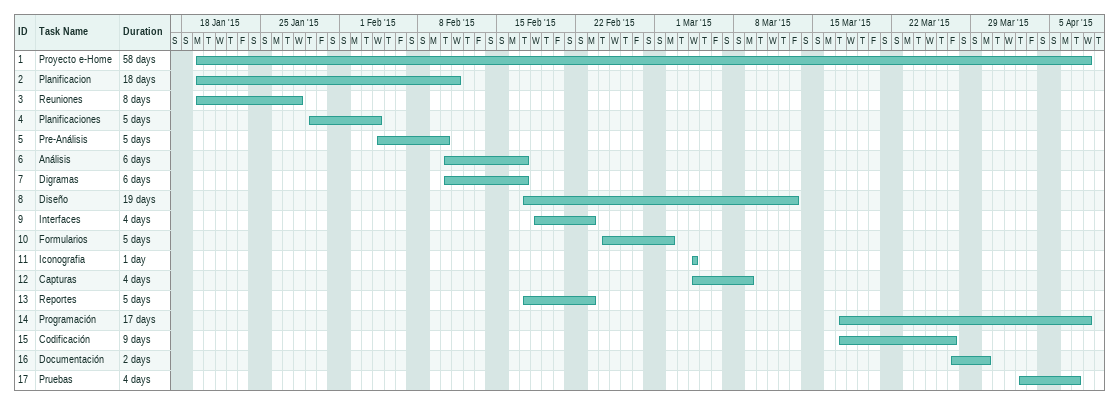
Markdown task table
| ID | Task | Duration | Start | Finish |
|---|---|---|---|---|
| 1 | Proyecto e-Home | 58d | 2015-01-19 | 2015-04-08 |
| 2 | Planificacion | 18d | 2015-01-19 | 2015-02-11 |
| 3 | Reuniones | 8d | 2015-01-19 | 2015-01-28 |
| 4 | Planificaciones | 5d | 2015-01-29 | 2015-02-04 |
| 5 | Pre-Análisis | 5d | 2015-02-04 | 2015-02-10 |
| 6 | Análisis | 6d | 2015-02-10 | 2015-02-17 |
| 7 | Digramas | 6d | 2015-02-10 | 2015-02-17 |
| 8 | Diseño | 19d | 2015-02-17 | 2015-03-13 |
| 9 | Interfaces | 4d | 2015-02-18 | 2015-02-23 |
| 10 | Formularios | 5d | 2015-02-24 | 2015-03-02 |
| 11 | Iconografia | 1d | 2015-03-04 | 2015-03-04 |
| 12 | Capturas | 4d | 2015-03-04 | 2015-03-09 |
| 13 | Reportes | 5d | 2015-02-17 | 2015-02-23 |
| 14 | Programación | 17d | 2015-03-17 | 2015-04-08 |
| 15 | Codificación | 9d | 2015-03-17 | 2015-03-27 |
| 16 | Documentación | 2d | 2015-03-27 | 2015-03-30 |
| 17 | Pruebas | 4d | 2015-04-02 | 2015-04-07 |
